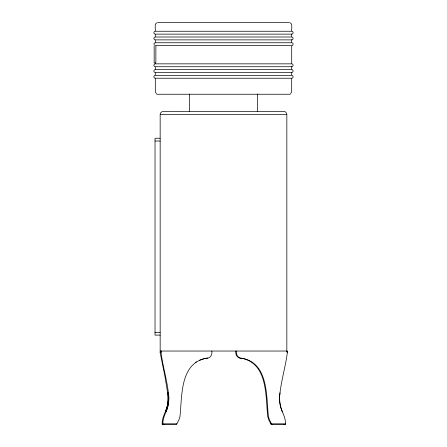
<?xml version="1.0" encoding="UTF-8"?>
<svg xmlns="http://www.w3.org/2000/svg" width="447" height="447" viewBox="0 0 447 447"><rect width="100%" height="100%" fill="white"/><g stroke="black" fill="none" stroke-linecap="round" stroke-linejoin="round"><path stroke-width="0.67" d="M207.76 357.93A5.018 4.939 0 0 1 206.352 358.237C179.571 363.137 182.22 396.74 179.94 416.727L178.856 420.035L176.42 424.65L162.233 424.65C161.473 416.811 167.39 410.307 167.843 402.54A24.842 17.567 90 0 0 167.904 394.444L164.977 376.575L160.16 352.633L160.16 114.561L160.702 112.761L162.155 111.577L284.113 111.37L285.51 111.946L286.488 113.091L286.84 114.561L286.84 352.102M287.538 351.04C285.924 365.082 281.66 378.76 280.001 392.84L279.788 394.45A24.842 17.567 -90 0 0 279.856 402.54C280.303 410.307 286.22 416.811 285.46 424.65L271.273 424.65L268.843 420.035L267.759 416.727C265.473 396.74 268.127 363.176 241.369 358.237A5.018 4.939 0 0 1 239.24 357.93C236.424 356.969 235.429 353.75 235.826 351.04M160.16 352.633L160.853 351.04C162.468 365.082 166.731 378.76 168.385 392.84L168.597 394.45A24.842 17.567 -90 0 1 168.536 402.54C168.083 410.307 162.172 416.811 162.926 424.65M160.853 352.633L161.551 351.04M290.578 93.658L291.679 91.747L291.701 78.225L155.299 78.225L155.321 91.747L156.422 93.658M195.345 362.567L196.417 361.841M283.951 424.65L285.46 423.823L270.837 423.823M199.463 360.276L203.977 358.706M154.925 31.301C153.544 31.603 153.544 33.776 154.925 34.078M154.925 37.051C153.544 37.358 153.544 39.526 154.925 39.833M154.925 42.806L153.908 43.823L154.282 45.208M154.925 63.893C153.544 64.2 153.544 66.368 154.925 66.676M154.925 69.648C153.544 69.95 153.544 72.123 154.925 72.425M154.925 75.398C153.544 75.705 153.544 77.873 154.925 78.175M292.075 34.078C293.456 33.776 293.456 31.603 292.075 31.301M292.075 39.833C293.456 39.526 293.456 37.358 292.075 37.051M292.075 45.583C293.456 45.276 293.456 43.108 292.075 42.806M292.075 66.676C293.456 66.368 293.456 64.2 292.075 63.893M292.075 72.425C293.456 72.123 293.456 69.95 292.075 69.648M292.075 78.175C293.456 77.873 293.456 75.705 292.075 75.398M157.428 22.451C153.802 23.613 155.746 28.686 155.299 31.251L291.701 31.251C291.254 28.686 293.198 23.613 289.572 22.451M204.53 358.55L205.631 358.237M158.177 22.35L288.823 22.35M155.299 45.633L291.701 45.633L291.701 63.848L155.299 63.848L155.299 62.496M155.88 62.977L154.165 62.977L154.165 45.857M156.735 94.25L290.265 94.25M160.16 114.561L286.84 114.561M160.16 138.24L155.025 138.24L155.025 335.11L160.16 335.11M155.025 141.023L160.16 141.023M155.025 332.322L160.16 332.322M160.16 351.04L286.84 351.04L287.538 352.633M176.856 423.823L162.926 423.823L164.435 424.65M162.233 423.823L163.742 424.65M271.972 424.65L269.535 420.035L268.451 416.727C266.166 396.74 268.826 363.176 242.067 358.237A5.018 4.939 0 0 1 239.933 357.93C237.122 356.969 236.128 353.75 236.524 351.04M257.567 93.982L257.567 111.37M211.867 351.04C212.264 353.75 211.269 356.969 208.458 357.935A5.018 4.939 0 0 1 206.324 358.237M189.433 93.982L189.433 111.37M155.88 46.147L155.88 61.826M282.37 411.894A35.229 35.056 0 0 1 280.006 392.84M168.379 392.84A35.229 35.056 0 0 1 166.021 411.894M167.686 392.84A35.229 35.056 0 0 1 165.323 411.894M291.701 34.128L155.299 34.128L155.299 37.006L291.701 37.006L291.701 34.128M291.701 39.878L155.299 39.878L155.299 42.756L291.701 42.756L291.701 39.878M291.701 66.72L155.299 66.72L155.299 69.598L291.701 69.598L291.701 66.72M291.701 72.475L155.299 72.475L155.299 75.353L291.701 75.353L291.701 72.475"/></g></svg>
